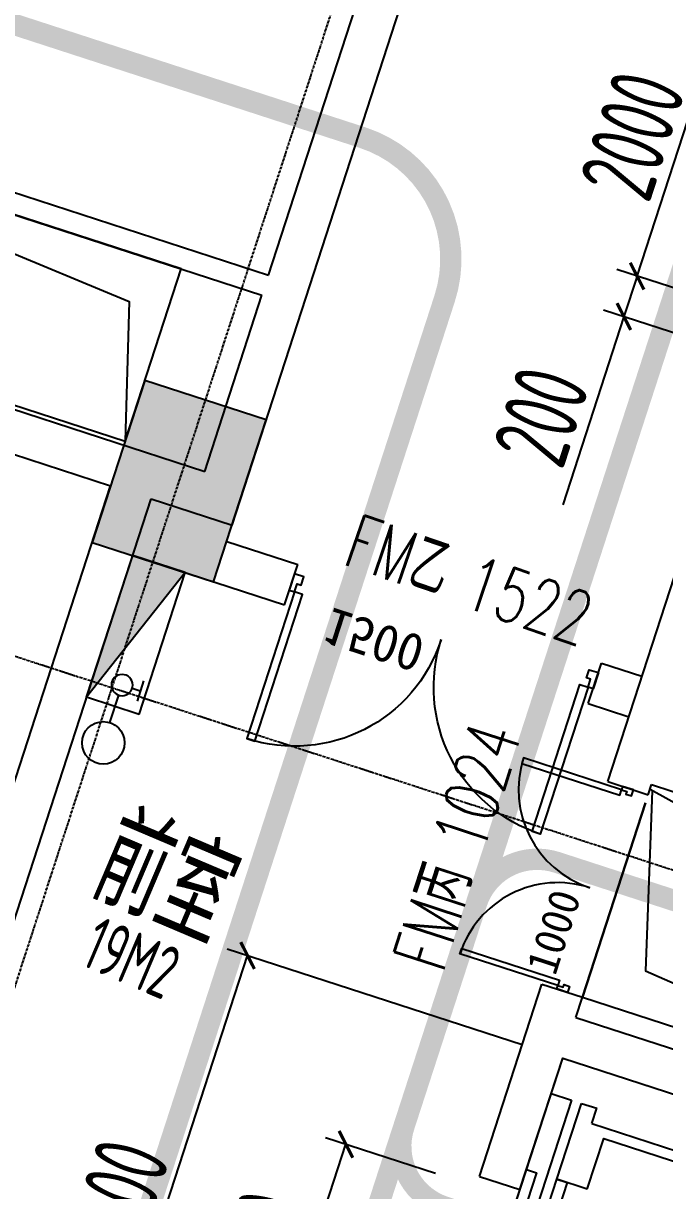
# Model space of a CAD drawing. Extents: x -3523 to 12007717, y -6694179 to 21431.
# Drawn here: x 11943725 to 11946737, y -6393674 to -6388192 of the extents above; entities that cross this region are included whole.
import ezdxf
from ezdxf.enums import TextEntityAlignment as Align
from ezdxf.xclip import XClip

# ---------------------------------------------------------------- set-up
doc = ezdxf.new("R2010")
doc.units = 0
doc.header["$LTSCALE"] = 10
doc.header["$MEASUREMENT"] = 0
doc.header["$XCLIPFRAME"] = 0
doc.linetypes.add('A3-RG-axis-100$0$CENTER', pattern=[2, 1.25, -0.25, 0.25, -0.25])
doc.linetypes.add('DASHED2', pattern=[0.375, 0.25, -0.125])
for name, color, linetype in [('A-CLOD', 200, 'Continuous'), ('A3-RB-4F-100$0$A-DIMS-100', 1, 'Continuous'), ('A3-RG-axis-100$0$A-GRID', 1, 'A3-RG-axis-100$0$CENTER'), ('A3-RI-4F$0$A-DOOR', 32, 'Continuous'), ('A3-RI-4F$0$A-EVTR', 3, 'Continuous'), ('A3-RI-4F$0$A-WALL', 7, 'Continuous'), ('A3-RM-4F$0$$AUDIT_BAD_LAYER1', 7, 'Continuous'), ('A3-RM-4F$0$0P-FE-FH-P', 41, 'A3-RM-4F$0$YJdef_FE-FH_LINE_F'), ('A3-RM-4F$0$0P-FE-FH-V', 141, 'Continuous'), ('A3-RM-4F$0$0P-FE-HY', 141, 'Continuous'), ('A3-RM-4F$0$A-EQPM', 55, 'Continuous'), ('A3-RS-1F$0$A-HATH-GRAY', 8, 'Continuous'), ('A3-RS-1F$0$A-WALL', 7, 'Continuous'), ('A3-SYMB-4F-100$0$A-SYMB', 4, 'Continuous'), ('A3-SYMB-4F-100$0$A-SYMB-AREA', 4, 'Continuous'), ('A3-SYMB-4F-100$0$A-SYMB-DOOR', 3, 'Continuous'), ('A3-SYMB-4F-100$0$A-SYMB-DOOR1', 3, 'Continuous'), ('A3-SYMB-4F-100$0$A-SYMB-DOOR2', 3, 'Continuous'), ('A3-SYMB-4F-100$0$A-SYMB-DOOR3', 3, 'Continuous'), ('A3-SYMB-4F-100$0$A-SYMB-NAME', 4, 'Continuous'), ('A3-SYMB-4F-100$0$A-SYMB-NAME-E', 4, 'Continuous')]:
    doc.layers.add(name, color=color, linetype=linetype)
doc.styles.add('A3-RB-4F-100$0$XD2008', font='xd-hzs.shx', dxfattribs={"width": 0.7, "bigfont": 'xd-hztxt.shx'})
doc.styles.add('A3-RI-4F$0$Standard', font='')
doc.styles.add('A3-RM-4F$0$hz1', font='hzs.shx', dxfattribs={"width": 0.75, "bigfont": 'hztxt.shx'})
doc.styles.add('A3-SYMB-4F-100$0$ECADI', font='hzs.shx', dxfattribs={"width": 0.7, "bigfont": 'hztxt.shx'})
doc.styles.add('A3-SYMB-4F-100$0$ECADI-TXT', font='simplex.shx', dxfattribs={"bigfont": 'hztxt.shx'})
doc.styles.get('A3-RI-4F$0$Standard').set_extended_font_data('SimSun')
doc.linetypes.add('A3-RM-4F$0$YJdef_FE-FH_LINE_F', pattern='A,4,-0.2,["F",A3-RM-4F$0$hz1,S=0.2,R=0,X=-0.1,Y=-0.1],-0.1', length=4.3)
doc.dimstyles.new('A3-RB-4F-100$0$XD100$0', dxfattribs={"dimscale": 100, "dimtxt": 3.5, "dimasz": 1, "dimexe": 1, "dimexo": 2, "dimgap": 0.5, "dimtad": 1, "dimdec": 0, "dimdsep": 46, "dimtxsty": 'A3-RB-4F-100$0$XD2008', "dimblk1": 'A3-RB-4F-100$0$_ARCHTICK', "dimblk2": 'A3-RB-4F-100$0$_ARCHTICK', "dimsah": 1, "dimcen": 2.5, "dimclrt": 4, "dimaunit": 1, "dimadec": 0, "dimazin": 0, "dimtfac": 1, "dimtdec": 0, "dimtix": 1, "dimtmove": 0, "dimatfit": 3, "dimfxl": 0, "dimtolj": 1, "dimtzin": 0, "dimarcsym": 0})

# ---------------------------------------------------------------- blocks, each defined once
blk = doc.blocks.new('A3-RI-4F$0$2')
at = {"layer": 'A3-RI-4F$0$A-EVTR'}
for p, q in [((2275, 2475), (2350, 2475)), ((2275, 2475), (2275, 2400)), ((2350, 2475), (2350, 2100)), ((2400, 225), (2400, 2475)), ((2400, 2475), (2500, 2475)), ((550, 300), (550, 2400)), ((550, 2400), (2275, 2400)), ((2200, 2100), (2350, 2100)), ((2200, 600), (2350, 600)), ((2350, 600), (2350, 225)), ((2275, 300), (550, 300)), ((2275, 300), (2275, 225)), ((2350, 225), (2275, 225)), ((2500, 225), (2400, 225))]:
    blk.add_line(p, q, dxfattribs=at)
for points in [[(0, 2650), (2500, 2650), (2500, 50), (0, 50)], [(375, 600), (375, 550), (275, 550), (275, 600), (225, 600), (225, 2100), (275, 2100), (275, 2150), (375, 2150), (375, 2100), (425, 2100), (425, 600)], [(2300, 1350), (2350, 1350), (2350, 2100), (2300, 2100)], [(2450, 1350), (2500, 1350), (2500, 2100), (2450, 2100)], [(2300, 1350), (2350, 1350), (2350, 600), (2300, 600)], [(2450, 1350), (2500, 1350), (2500, 600), (2450, 600)]]:
    blk.add_lwpolyline(points, close=True, dxfattribs=at)
blk.add_lwpolyline([(2200, 600), (2200, 350), (600, 350), (600, 2350), (2200, 2350), (2200, 2100)], dxfattribs=at)
blk = doc.blocks.new('A3-RI-4F$0$M1000双开门')
for points in [[(16.7, 53.3), (16.7, 536.7), (43.3, 536.7), (43.3, 53.3)], [(983.3, 53.3), (983.3, 536.7), (956.7, 536.7), (956.7, 53.3)], [(0, 53.3), (16.7, 53.3), (16.7, 26.7), (30, 26.7), (30, 0), (0, 0)], [(1000, 53.3), (983.3, 53.3), (983.3, 26.7), (970, 26.7), (970, 0), (1000, 0)]]:
    blk.add_lwpolyline(points, close=True)
for centre, start, end in [((16.7, 53.3), 360, 90), ((983.3, 53.3), 90, 180)]:
    blk.add_arc(centre, 483.3, start, end)
at = {"layer": 'Defpoints', "style": 'A3-RI-4F$0$Standard'}
blk.add_text('1000', height=145.83, rotation=360, dxfattribs=at).set_placement((51.8, 78.2))
blk = doc.blocks.new('A3-RI-4F$0$J-双扇门-1500')
for points in [[(25, 80), (25, 805), (65, 805), (65, 80)], [(1475, 80), (1475, 805), (1435, 805), (1435, 80)], [(0, 80), (25, 80), (25, 40), (45, 40), (45, 0), (0, 0)], [(1500, 80), (1475, 80), (1475, 40), (1455, 40), (1455, 0), (1500, 0)]]:
    blk.add_lwpolyline(points, close=True)
for centre, start, end in [((25, 80), 0, 90), ((1475, 80), 90, 180)]:
    blk.add_arc(centre, 725, start, end)
at = {"layer": 'Defpoints', "style": 'A3-RI-4F$0$Standard'}
blk.add_text('1500', height=175, rotation=360, dxfattribs=at).set_placement((210.4, 93.8))
blk = doc.blocks.new('A3-RI-4F')
at = {"layer": 'A3-RI-4F$0$A-WALL'}
for p, q in [((11944876.7, -6389374.3), (11945735.7, -6386730.4)), ((11944705.3, -6390548.9), (11945926, -6386792.2)), ((11941024.9, -6388122.8), (11944876.7, -6389374.3)), ((11940994, -6388217.9), (11944845.8, -6389469.4)), ((11940772.7, -6389060.8), (11944576.9, -6390296.9)), ((11940710.9, -6389251), (11944134.7, -6390363.5)), ((11944576.9, -6390296.9), (11944845.8, -6389469.4)), ((11946469.6, -6391753), (11947180.3, -6389565.6)), ((11942249.7, -6396164.9), (11944134.7, -6390363.5)), ((11942439.9, -6396226.7), (11944324.9, -6390425.3)), ((11944324.9, -6390425.3), (11944705.3, -6390548.9)), ((11944680.6, -6390625), (11945013.5, -6390733.1)), ((11944238.4, -6390691.6), (11944951.7, -6390923.3)), ((11944951.7, -6390923.3), (11945013.5, -6390733.1)), ((11946378.3, -6391386.8), (11946440.1, -6391196.6)), ((11946440.1, -6391196.6), (11946630.3, -6391258.4)), ((11946378.3, -6391386.8), (11946568.5, -6391448.6)), ((11946469.6, -6391753), (11946659.8, -6391814.8)), ((11946659.8, -6391814.8), (11946675.3, -6391767.2)), ((11946675.3, -6391767.2), (11949052.9, -6392539.8)), ((11945867, -6393607.5), (11946160.6, -6392704)), ((11946160.6, -6392704), (11946350.8, -6392765.8)), ((11946319.9, -6392861), (11946350.8, -6392765.8)), ((11946319.9, -6392861), (11948697.5, -6393633.5)), ((11946057.2, -6393669.3), (11946258.1, -6393051.2)), ((11946258.1, -6393051.2), (11948635.7, -6393823.7)), ((11945867, -6393607.5), (11946057.2, -6393669.3))]:
    blk.add_line(p, q, dxfattribs=at)
at = {"layer": 'A3-RI-4F$0$A-DOOR', "xscale": -1, "rotation": 162.0000000034242}
blk.add_blockref('A3-RI-4F$0$J-双扇门-1500', (11944998.9, -6390778), dxfattribs=at)
at = {"layer": 'A3-RI-4F$0$A-DOOR', "rotation": 72.00000000019135}
blk.add_blockref('A3-RI-4F$0$M1000双开门', (11946281, -6392743.2), dxfattribs=at)
at = {"layer": 'A3-RI-4F$0$A-EVTR', "rotation": 162.0000000030334}
blk.add_blockref('A3-RI-4F$0$2', (11948651.2, -6393776.2), dxfattribs=at)
blk = doc.blocks.new('A3-RG-axis-100')
at = {"layer": 'A3-RG-axis-100$0$A-GRID'}
for p, q in [((11941978.8, -6397969.5), (11948713.2, -6377243.2)), ((11940623, -6390168.8), (12004268, -6410848.3))]:
    blk.add_line(p, q, dxfattribs=at)
blk = doc.blocks.new('A3-SYMB-4F-100$0$ECADI-TAG-ROOM')
at = {"layer": 'A3-SYMB-4F-100$0$A-SYMB-AREA', "style": 'A3-SYMB-4F-100$0$ECADI', "width": 0.7}
blk.add_attdef('340M2', text='', height=2.5, dxfattribs=at).set_placement((7.167, -1.75), align=Align.MIDDLE_LEFT)
at = {"layer": 'A3-SYMB-4F-100$0$A-SYMB-NAME', "style": 'A3-SYMB-4F-100$0$ECADI', "width": 0.7}
blk.add_attdef('CHINESENAME', (-5.125, 0.088), '', height=4.5, dxfattribs=at)
at = {"layer": 'A3-SYMB-4F-100$0$A-SYMB-NAME-E', "style": 'A3-SYMB-4F-100$0$ECADI', "width": 0.7}
for tag, p in [('ENGLISHHIGH', (-5.125, 8.04)), ('ENGLISHLOW', (-5.125, 4.84))]:
    blk.add_attdef(tag, p, '', height=2.5, dxfattribs=at)
blk = doc.blocks.new('A3-SYMB-4F-100$0$ECADI-TAG-DOOR')
at = {"layer": 'A3-SYMB-4F-100$0$A-SYMB-DOOR', "style": 'A3-SYMB-4F-100$0$ECADI-TXT', "width": 0.7}
for tag, p in [('门窗主编号1', (-6.414, 7.257)), ('门窗主编号2', (2.085, 7.257))]:
    blk.add_attdef(tag, p, '', height=2.5, dxfattribs=at)
at = {"layer": 'A3-SYMB-4F-100$0$A-SYMB-DOOR', "style": 'A3-SYMB-4F-100$0$ECADI-TXT', "width": 0.7, "flags": 1}
for tag, p in [('洞口尺寸(宽X高)', (-6.416, 1.62)), ('备注', (-6.394, -1.213))]:
    blk.add_attdef(tag, p, '', height=2.5, dxfattribs=at)
at = {"layer": 'A3-SYMB-4F-100$0$A-SYMB-DOOR1', "style": 'A3-SYMB-4F-100$0$ECADI-TXT', "width": 0.7}
blk.add_attdef('门窗辅编号1', (-6.414, 4.413), '', height=2.5, dxfattribs=at)
at = {"layer": 'A3-SYMB-4F-100$0$A-SYMB-DOOR2', "style": 'A3-SYMB-4F-100$0$ECADI-TXT', "width": 0.7}
blk.add_attdef('门窗辅编号2', (-2.861, 4.413), '', height=2.5, dxfattribs=at)
at = {"layer": 'A3-SYMB-4F-100$0$A-SYMB-DOOR3', "style": 'A3-SYMB-4F-100$0$ECADI-TXT', "width": 0.7}
blk.add_attdef('门窗辅编号3', (2.323, 4.413), '', height=2.5, dxfattribs=at)
blk = doc.blocks.new('A3-SYMB-4F-100')
at = {"layer": 'A3-SYMB-4F-100$0$A-SYMB'}
ref = blk.add_blockref('A3-SYMB-4F-100$0$ECADI-TAG-ROOM', (11944485.5, -6392497.9), dxfattribs=dict(at, xscale=99.99999999989046, yscale=100.0000000001164, rotation=337))
ref.add_attrib('CHINESENAME', '前室', (11944017.2, -6392289.6), dxfattribs={"height": 450, "rotation": 337, "style": 'A3-SYMB-4F-100$0$ECADI', "width": 0.7})
ref.add_attrib('340M2', '19M2', dxfattribs={"height": 250, "rotation": 337, "style": 'A3-SYMB-4F-100$0$ECADI', "width": 0.7}).set_placement((11944034.3, -6392496.5), align=Align.MIDDLE_LEFT)
at = {"layer": 'A3-SYMB-4F-100$0$A-SYMB-DOOR'}
ref = blk.add_blockref('A3-SYMB-4F-100$0$ECADI-TAG-DOOR', (11945662.8, -6391652.9, -333.3), dxfattribs=dict(at, xscale=99.99999999997291, yscale=100, zscale=100, rotation=341.1066567178231))
ref.add_attrib('门窗主编号1', 'FM乙', dxfattribs={"height": 250, "rotation": 341.1067, "style": 'A3-SYMB-4F-100$0$ECADI-TXT', "width": 0.7}).set_placement((11945681, -6390889.2, -333.3), align=Align.RIGHT)
ref.add_attrib('门窗主编号2', '1522', (11945773.3, -6390925.3), dxfattribs={"height": 250, "rotation": 341.1067, "style": 'A3-SYMB-4F-100$0$ECADI-TXT', "width": 0.7})
ref = blk.add_blockref('A3-SYMB-4F-100$0$ECADI-TAG-DOOR', (11946610.5, -6392198.8, -333.3), dxfattribs=dict(at, xscale=99.99999999997296, yscale=100, zscale=100, rotation=71.99999999999999))
ref.add_attrib('门窗主编号1', 'FM丙', dxfattribs={"height": 250, "rotation": 72, "style": 'A3-SYMB-4F-100$0$ECADI-TXT', "width": 0.7}).set_placement((11945846.7, -6392192.5, -333.3), align=Align.RIGHT)
ref.add_attrib('门窗主编号2', '1024', (11945881.3, -6392099.7), dxfattribs={"height": 250, "rotation": 72, "style": 'A3-SYMB-4F-100$0$ECADI-TXT', "width": 0.7})
blk = doc.blocks.new('*U3226')
at = {"layer": 'A3-RM-4F$0$$AUDIT_BAD_LAYER1', "extrusion": (0, 0, -1)}
blk.add_hatch(color=256, dxfattribs=at).paths.add_polyline_path([(-260, 700), (0, 0), (0, 700)])
for p, q in [((260, 700), (0, 700)), ((0, 0), (0, 700)), ((260, 700), (0, 0)), ((260, 0), (260, 700)), ((230.7, 155.9, 0), (230.7, 55.9, 0)), ((230.7, 105.9, 0), (190.7, 105.9, 0)), ((260, 0), (0, 0))]:
    blk.add_line(p, q, dxfattribs=at)
blk.add_circle((-140.7, 105.9, 0), 50, dxfattribs=at)
blk = doc.blocks.new('A3-RM-4F')
at = {"layer": 'A3-RM-4F$0$0P-FE-FH-P'}
blk.add_line((11944131.4, -6391476.2, 0), (11944173.2, -6391347.6, 0), dxfattribs=at)
at = {"layer": 'A3-RM-4F$0$0P-FE-FH-V'}
blk.add_circle((11944100.5, -6391571.3, 0), 100, dxfattribs=at)
at = {"layer": 'A3-RM-4F$0$A-EQPM'}
for points in [[(11944465.4, -6389345.8), (11941659.7, -6388434.2), (11941397.1, -6389242.6), (11944202.7, -6390154.2)], [(11946647.3, -6391853.4), (11946350.8, -6392765.8)]]:
    blk.add_lwpolyline(points, close=True, dxfattribs=at)
for points in [[(11941659.7, -6388434.2), (11944221.3, -6389498.2), (11944202.7, -6390154.2)], [(11946678.4, -6391797), (11946647.3, -6392641.1), (11948585.8, -6393492)], [(11946668.6, -6391788.3), (11948761.5, -6392946.3), (11948585.8, -6393492)], [(11946350.8, -6392765.8), (11948585.8, -6393492)]]:
    blk.add_lwpolyline(points, dxfattribs=at)
at = {"layer": 'A3-RM-4F$0$0P-FE-HY', "rotation": 341.9999999996636}
blk.add_blockref('*U3226', (11944022.1, -6391357.3), dxfattribs=at)
blk = doc.blocks.new('A3-RB-4F-100$0$_ARCHTICK')
at = {"color": 0, "linetype": 'ByBlock', "const_width": 0.15}
blk.add_lwpolyline([(-0.5, -0.5), (0.5, 0.5)], dxfattribs=at)
blk = doc.blocks.new('*D2588')
at = {"layer": 'A3-RB-4F-100$0$A-DIMS-100', "color": 0, "lineweight": -2}
for p, q in [((11947670, -6387411.4), (11947192.1, -6387256.2)), ((11947287.2, -6387287.1), (11947225.4, -6387477.3)), ((11947225.4, -6387477.3), (11946938, -6388361.8)), ((11947608.2, -6387601.6), (11947130.3, -6387446.4))]:
    blk.add_line(p, q, dxfattribs=at)
at = {"layer": 'Defpoints', "color": 0}
for p in [(11947287.2, -6387287.1), (11947860.2, -6387473.2), (11947798.4, -6387663.4)]:
    blk.add_point(p, dxfattribs=at)
at = {"layer": 'A3-RB-4F-100$0$A-DIMS-100', "color": 0, "lineweight": -2, "xscale": 100, "yscale": 100, "zscale": 100}
for p, rotation in [((11947287.2, -6387287.1), 72.00000000045176), ((11947225.4, -6387477.3), 252.0000000004517)]:
    blk.add_blockref('A3-RB-4F-100$0$_ARCHTICK', p, dxfattribs=dict(at, rotation=rotation))
at = {"layer": 'A3-RB-4F-100$0$A-DIMS-100', "color": 4, "insert": (11946836.8, -6387945.1), "char_height": 350, "attachment_point": 5, "rotation": 72, "style": 'A3-RB-4F-100$0$XD2008'}
blk.add_mtext('\\A1;200', dxfattribs=at)
blk = doc.blocks.new('*D2629')
at = {"layer": 'A3-RB-4F-100$0$A-DIMS-100', "color": 0, "lineweight": -2}
for p, q in [((11946607.4, -6389379.4), (11947225.4, -6387477.3)), ((11947608.2, -6387601.6), (11947130.3, -6387446.4)), ((11946990.1, -6389503.8), (11946512.2, -6389348.5))]:
    blk.add_line(p, q, dxfattribs=at)
at = {"layer": 'Defpoints', "color": 0}
for p in [(11947225.4, -6387477.3), (11947798.4, -6387663.4), (11947180.3, -6389565.6)]:
    blk.add_point(p, dxfattribs=at)
at = {"layer": 'A3-RB-4F-100$0$A-DIMS-100', "color": 0, "lineweight": -2, "xscale": 100, "yscale": 100, "zscale": 100}
for p, rotation in [((11947225.4, -6387477.3), 72.00001421252459), ((11946607.4, -6389379.4), 252.0000142125246)]:
    blk.add_blockref('A3-RB-4F-100$0$_ARCHTICK', p, dxfattribs=dict(at, rotation=rotation))
at = {"layer": 'A3-RB-4F-100$0$A-DIMS-100', "color": 4, "insert": (11946585.6, -6388718.2), "char_height": 350, "attachment_point": 5, "rotation": 72, "style": 'A3-RB-4F-100$0$XD2008'}
blk.add_mtext('\\A1;2000', dxfattribs=at)
blk = doc.blocks.new('*D2630')
at = {"layer": 'A3-RB-4F-100$0$A-DIMS-100', "color": 0, "lineweight": -2}
for p, q in [((11946990.1, -6389503.8), (11946512.2, -6389348.5)), ((11946607.4, -6389379.4), (11946545.5, -6389569.6)), ((11946928.3, -6389694), (11946450.4, -6389538.7)), ((11946545.5, -6389569.6), (11946258.2, -6390454.1))]:
    blk.add_line(p, q, dxfattribs=at)
at = {"layer": 'Defpoints', "color": 0}
for p in [(11946607.4, -6389379.4), (11947180.3, -6389565.6), (11947118.5, -6389755.8)]:
    blk.add_point(p, dxfattribs=at)
at = {"layer": 'A3-RB-4F-100$0$A-DIMS-100', "color": 0, "lineweight": -2, "xscale": 100, "yscale": 100, "zscale": 100}
for p, rotation in [((11946607.4, -6389379.4), 71.99999749451212), ((11946545.5, -6389569.6), 251.9999974945121)]:
    blk.add_blockref('A3-RB-4F-100$0$_ARCHTICK', p, dxfattribs=dict(at, rotation=rotation))
at = {"layer": 'A3-RB-4F-100$0$A-DIMS-100', "color": 4, "insert": (11946157, -6390037.4), "char_height": 350, "attachment_point": 5, "rotation": 72, "style": 'A3-RB-4F-100$0$XD2008'}
blk.add_mtext('\\A1;200', dxfattribs=at)
blk = doc.blocks.new('*D2653')
at = {"layer": 'A3-RB-4F-100$0$A-DIMS-100', "color": 0, "lineweight": -2}
for p, q in [((11944869, -6394597.6), (11945239.9, -6393456.3)), ((11945661.3, -6393593.3), (11945144.8, -6393425.4)), ((11945290.6, -6394734.6), (11944773.9, -6394566.7))]:
    blk.add_line(p, q, dxfattribs=at)
at = {"layer": 'Defpoints', "color": 0}
for p in [(11945239.9, -6393456.3), (11945851.6, -6393655.1), (11945480.8, -6394796.4)]:
    blk.add_point(p, dxfattribs=at)
at = {"layer": 'A3-RB-4F-100$0$A-DIMS-100', "color": 0, "lineweight": -2, "xscale": 100, "yscale": 100, "zscale": 100}
for p, rotation in [((11945239.9, -6393456.3), 71.99810502977081), ((11944869, -6394597.6), 251.9981050297708)]:
    blk.add_blockref('A3-RB-4F-100$0$_ARCHTICK', p, dxfattribs=dict(at, rotation=rotation))
at = {"layer": 'A3-RB-4F-100$0$A-DIMS-100', "color": 4, "insert": (11944840.5, -6393957.4), "char_height": 350, "attachment_point": 5, "rotation": 71.9981, "style": 'A3-RB-4F-100$0$XD2008'}
blk.add_mtext('\\A1;1200', dxfattribs=at)
blk = doc.blocks.new('*D2656')
at = {"layer": 'A3-RB-4F-100$0$A-DIMS-100', "color": 0, "lineweight": -2}
for p, q in [((11943974.6, -6395042.9), (11944778.1, -6392570.2)), ((11946067.9, -6392989.4), (11944683, -6392539.3)), ((11945264.4, -6395462.1), (11943879.4, -6395012))]:
    blk.add_line(p, q, dxfattribs=at)
at = {"layer": 'Defpoints', "color": 0}
for p in [(11944778.1, -6392570.2), (11946258.1, -6393051.2), (11945454.6, -6395523.9)]:
    blk.add_point(p, dxfattribs=at)
at = {"layer": 'A3-RB-4F-100$0$A-DIMS-100', "color": 0, "lineweight": -2, "xscale": 100, "yscale": 100, "zscale": 100}
for p, rotation in [((11944778.1, -6392570.2), 71.99810502977081), ((11943974.6, -6395042.9), 251.9981050297708)]:
    blk.add_blockref('A3-RB-4F-100$0$_ARCHTICK', p, dxfattribs=dict(at, rotation=rotation))
at = {"layer": 'A3-RB-4F-100$0$A-DIMS-100', "color": 4, "insert": (11944162.3, -6393737.1), "char_height": 350, "attachment_point": 5, "rotation": 71.9981, "style": 'A3-RB-4F-100$0$XD2008'}
blk.add_mtext('\\A1;2600', dxfattribs=at)
blk = doc.blocks.new('A3-RS-1F')
at = {"layer": 'A3-RS-1F$0$A-HATH-GRAY'}
blk.add_hatch(color=256, dxfattribs=at).paths.add_polyline_path([(11944295.4, -6389868.9), (11944048.2, -6390629.8), (11944618.8, -6390815.2), (11944866, -6390054.3)])
at = {"layer": 'A3-RS-1F$0$A-WALL'}
blk.add_lwpolyline([(11944295.4, -6389868.9), (11944048.2, -6390629.8), (11944618.8, -6390815.2), (11944866, -6390054.3)], close=True, dxfattribs=at)
blk = doc.blocks.new('A3-RB-4F-100')
at = {"layer": 'A3-RB-4F-100$0$A-DIMS-100'}
for base, p1, p2, picture, middle in [((11947287.2, -6387287.1), (11947798.4, -6387663.4), (11947860.2, -6387473.2), '*D2588', (11947050.8, -6388014.6)), ((11947225.4, -6387477.3), (11947180.3, -6389565.6), (11947798.4, -6387663.4), '*D2629', (11946799.6, -6388787.7)), ((11946607.4, -6389379.4), (11947118.5, -6389755.8), (11947180.3, -6389565.6), '*D2630', (11946371, -6390106.9))]:
    dim = blk.add_linear_dim(base=base, p1=p1, p2=p2, angle=72, dimstyle='A3-RB-4F-100$0$XD100$0', override={"dimasz": 1, "dimadec": 3}, dxfattribs=at)
    dim.commit()
    dim.dimension.update_dxf_attribs({"geometry": picture, "text_midpoint": middle, "dimtype": 129})
for base, p1, p2, picture, middle in [((11944778.1, -6392570.2), (11945454.6, -6395523.9), (11946258.1, -6393051.2), '*D2656', (11944162.3, -6393737.1)), ((11945239.9, -6393456.3), (11945480.8, -6394796.4), (11945851.6, -6393655.1), '*D2653', (11944840.5, -6393957.4))]:
    dim = blk.add_linear_dim(base=base, p1=p1, p2=p2, angle=71.9981, dimstyle='A3-RB-4F-100$0$XD100$0', override={"dimasz": 1, "dimadec": 3}, dxfattribs=at)
    dim.commit()
    dim.dimension.update_dxf_attribs({"geometry": picture, "text_midpoint": middle})

msp = doc.modelspace()

# ---------------------------------------------------------------- linework, layer by layer
at = {"layer": 'A-CLOD', "linetype": 'DASHED2', "const_width": 100}
for points in [[(11948896.4, -6383928.9), (11957234.1, -6386638, -0.414214), (11957426.8, -6387016.1), (11954420.7, -6396267.6, -0.414214), (11954042.7, -6396460.2), (11945705, -6393751.1, -0.414214), (11945512.4, -6393373.1), (11948518.4, -6384121.5, -0.414214)], [(11941390.6, -6387452.9), (11945318.2, -6388729.1, -0.414214), (11945703.5, -6389485.2), (11942727.4, -6398644.4, -0.414214), (11941971.4, -6399029.7), (11938043.7, -6397753.5, -0.414214), (11937658.5, -6396997.4), (11940634.5, -6387838.2, -0.414214)], [(11946230.9, -6392132.5), (11949163.7, -6393085.4, -0.414214), (11949356.3, -6393463.4), (11947159.1, -6400225.9, -0.414214), (11946781, -6400418.5), (11943848.2, -6399465.6, -0.414214), (11943655.6, -6399087.6), (11945852.9, -6392325.1, -0.414214)]]:
    msp.add_lwpolyline(points, format="xyb", close=True, dxfattribs=at)

# ---------------------------------------------------------------- block references
for name in ['A3-RB-4F-100', 'A3-RI-4F', 'A3-RG-axis-100', 'A3-SYMB-4F-100', 'A3-RM-4F']:
    msp.add_blockref(name, (0, 0))
ref = msp.add_blockref('A3-RS-1F', (0, 0))
XClip(ref).set_block_clipping_path([(11871425.4322899505, -6415321.6611522771), (11906602.3863900397, -6425223.3304480491), (11927660.6718041506, -6433885.5894491719), (11979180.2172092292, -6452870.0973187089), (12006666.0703704003, -6383055.1873073513), (11899640.5729718395, -6357118.50795958), (11882000.8699817006, -6406957.6178313009)])

doc.saveas('drawing.dxf')
